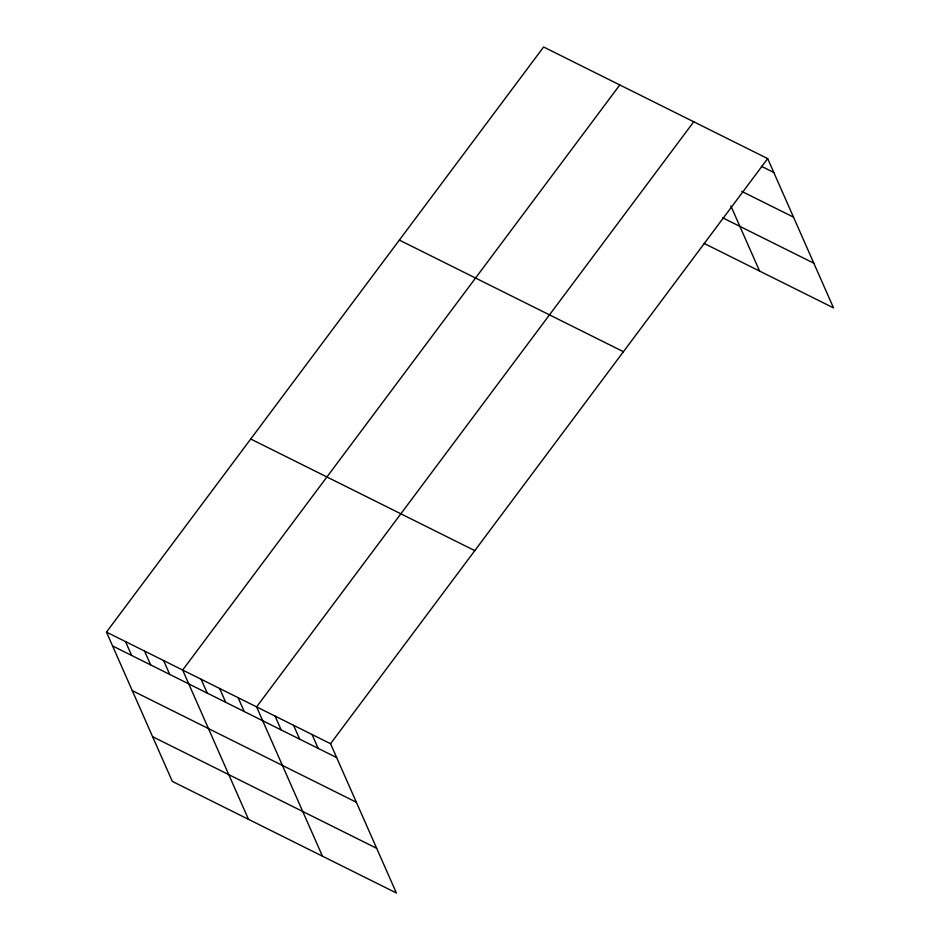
<?xml version="1.0" encoding="UTF-8"?>
<svg xmlns="http://www.w3.org/2000/svg" width="940" height="940" viewBox="0 0 940 940"><rect width="100%" height="100%" fill="white"/><g stroke="black" fill="none" stroke-linecap="round" stroke-linejoin="round"><path stroke-width="1.41" d="M106.467 632.103L330.539 743.716L396.386 893L172.314 781.387L106.467 632.103L543.614 47L767.686 158.613L833.533 307.897L704.13 243.437M619.801 84.953L182.654 670.056L248.489 819.339M693.743 121.777L256.596 706.892L322.444 856.164M330.539 743.716L767.686 158.613M761.471 166.321L773.796 172.466M741.742 191.372L793.513 217.152M722.625 217.775L813.817 263.2M399.359 240.088L623.432 351.701M250.733 439.015L474.806 550.64M112.577 645.956L336.649 757.57M132.293 690.641L356.366 802.255M152.597 736.69L376.67 848.303M730.85 205.907L759.591 271.061M312.056 734.516L318.166 748.357M293.574 725.304L299.672 739.145M275.079 716.092L281.189 729.945M238.114 697.68L244.224 711.521M219.631 688.468L225.729 702.321M201.137 679.268L207.246 693.109M163.607 660.561L169.717 674.415M144.56 651.079L150.67 664.921M125.513 641.597L131.624 655.439"/></g></svg>
